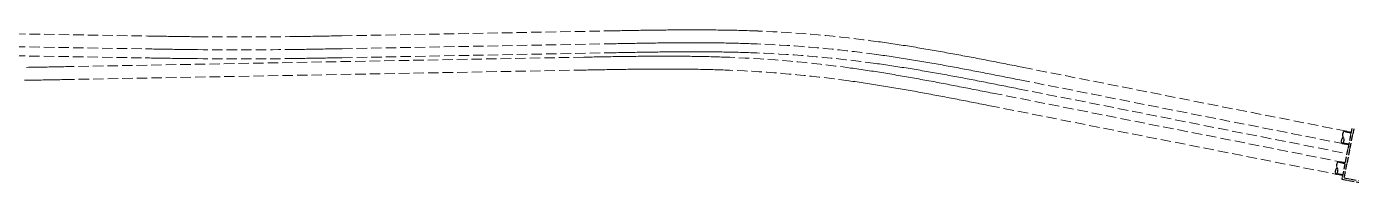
# Model space of a CAD drawing. Extents: x 0 to 531375, y 0 to 4335249.
# Drawn here: x 493618 to 494255, y 4325392 to 4325471 of the extents above; entities that cross this region are included whole.
import ezdxf

# ---------------------------------------------------------------- set-up
doc = ezdxf.new("R2010")
doc.units = 0
doc.linetypes.add('DASH', pattern=[0.35, 0.25, -0.1])
doc.layers.get('0').update_dxf_attribs({"lineweight": 15})
doc.layers.add('地铁', color=4, linetype='Continuous', lineweight=15)

# ---------------------------------------------------------------- blocks, each defined once
blk = doc.blocks.new('总图提取 2015 11 6')
at = {"layer": '地铁', "linetype": 'DASH', "lineweight": -3, "ltscale": 10, "extrusion": (-9.69432e-08, 2.16856e-08, 1), "elevation": 0}
for points in [[(103295.89, 293004.17), (103292.73, 293004.79, 0.404347), (103292.13, 293001.75, -0.407198), (103291.53, 292998.71, -0.404683), (103292.13, 293001.75)], [(103292.98, 292989.45), (103289.83, 292990.08, 0.404347), (103289.23, 292987.04, -0.407198), (103288.63, 292984, -0.404683), (103289.23, 292987.04)]]:
    blk.add_lwpolyline(points, format="xyb", dxfattribs=at)
at = {"layer": '地铁', "linetype": 'DASH', "lineweight": -3, "ltscale": 10}
for points in [[(103296.27, 293006.09), (103296.27, 293006.09), (103291.44, 292981.66), (103307.43, 292978.5), (103307.82, 292980.46), (103326.93, 292976.69)], [(103297.15, 293005.91), (103292.5, 292982.37), (103306.73, 292979.56), (103307.09, 292981.42), (103327.77, 292977.34)]]:
    blk.add_lwpolyline(points, dxfattribs=at)
at = {"layer": '地铁', "linetype": 'DASH', "lineweight": -3, "ltscale": 10, "extrusion": (-9.69432e-08, 2.16856e-08, 1), "elevation": 0}
for points in [[(103295.82, 293003.83), (103292.39, 293004.5)], [(103294.69, 292998.09), (103291.53, 292998.71)], [(103294.76, 292998.43), (103291.87, 292999)], [(103292.91, 292989.11), (103289.49, 292989.79)], [(103291.78, 292983.37), (103288.63, 292984)], [(103291.85, 292983.72), (103288.97, 292984.28)]]:
    blk.add_lwpolyline(points, dxfattribs=at)
blk = doc.blocks.new('A$C1FB5052D')
blk.add_blockref('总图提取 2015 11 6', (-107044.53, -294821.73))
blk = doc.blocks.new('天津2000地铁')
at = {"layer": '地铁', "linetype": 'DASH', "ltscale": 20}
for p, q in [((-4607.77, -1766.67), (-4328.01, -1771.24)), ((-4233.75, -1771.15), (-4104.02, -1768.77)), ((-4104.02, -1768.77), (-4103.02, -1768.75)), ((-4103.02, -1768.75), (-4102.02, -1768.73)), ((-4102.02, -1768.73), (-4101.02, -1768.71)), ((-4101.02, -1768.71), (-4100.02, -1768.69)), ((-4100.02, -1768.69), (-4099.02, -1768.67)), ((-4099.02, -1768.67), (-4098.02, -1768.66)), ((-4098.02, -1768.66), (-4097.02, -1768.64)), ((-4097.02, -1768.64), (-4096.02, -1768.62)), ((-4096.02, -1768.62), (-4095.02, -1768.6)), ((-4095.02, -1768.6), (-4094.02, -1768.59)), ((-4094.02, -1768.59), (-4093.02, -1768.57)), ((-4093.02, -1768.57), (-4092.02, -1768.55)), ((-4092.02, -1768.55), (-4091.02, -1768.54)), ((-4091.02, -1768.54), (-4090.02, -1768.52)), ((-4090.02, -1768.52), (-4089.02, -1768.5)), ((-4089.02, -1768.5), (-4088.01, -1768.49)), ((-4088.01, -1768.49), (-4087.01, -1768.47)), ((-4087.01, -1768.47), (-4086.01, -1768.46)), ((-4086.01, -1768.46), (-4085.01, -1768.44)), ((-4085.01, -1768.44), (-4084.01, -1768.43)), ((-4084.01, -1768.43), (-4083.01, -1768.42)), ((-4083.01, -1768.42), (-4082.01, -1768.4)), ((-4082.01, -1768.4), (-4081.01, -1768.39)), ((-4081.01, -1768.39), (-4080, -1768.38)), ((-4080, -1768.38), (-4079, -1768.37)), ((-4079, -1768.37), (-4078, -1768.36)), ((-4078, -1768.36), (-4077, -1768.35)), ((-4077, -1768.35), (-4076, -1768.34)), ((-4076, -1768.34), (-4074.99, -1768.33)), ((-4074.99, -1768.33), (-4073.99, -1768.32)), ((-4073.99, -1768.32), (-4072.99, -1768.31)), ((-4072.99, -1768.31), (-4071.99, -1768.31)), ((-4071.99, -1768.31), (-4070.99, -1768.3)), ((-4070.99, -1768.3), (-4069.98, -1768.3)), ((-4069.98, -1768.3), (-4068.98, -1768.29)), ((-4068.98, -1768.29), (-4067.98, -1768.29)), ((-4067.98, -1768.29), (-4066.98, -1768.29)), ((-4066.98, -1768.29), (-4065.97, -1768.29)), ((-4065.97, -1768.29), (-4064.97, -1768.28)), ((-4064.97, -1768.28), (-4063.97, -1768.28)), ((-4063.97, -1768.28), (-4062.96, -1768.29)), ((-4062.96, -1768.29), (-4061.96, -1768.29)), ((-4061.96, -1768.29), (-4060.96, -1768.29)), ((-4060.96, -1768.29), (-4059.95, -1768.3)), ((-4059.95, -1768.3), (-4058.95, -1768.3)), ((-4058.95, -1768.3), (-4057.95, -1768.31)), ((-4057.95, -1768.31), (-4056.94, -1768.31)), ((-4056.94, -1768.31), (-4055.94, -1768.32)), ((-4055.94, -1768.32), (-4054.94, -1768.33)), ((-4054.94, -1768.33), (-4053.93, -1768.34)), ((-4053.93, -1768.34), (-4052.93, -1768.36)), ((-4052.93, -1768.36), (-4051.93, -1768.37)), ((-4051.93, -1768.37), (-4050.92, -1768.38)), ((-4050.92, -1768.38), (-4049.92, -1768.4)), ((-4049.92, -1768.4), (-4048.91, -1768.42)), ((-4048.91, -1768.42), (-4047.91, -1768.43)), ((-4047.91, -1768.43), (-4046.91, -1768.45)), ((-4046.91, -1768.45), (-4045.9, -1768.48)), ((-4045.9, -1768.48), (-4044.9, -1768.5)), ((-4044.9, -1768.5), (-4043.89, -1768.52)), ((-4043.89, -1768.52), (-4042.89, -1768.55)), ((-4042.89, -1768.55), (-4041.89, -1768.57)), ((-4041.89, -1768.57), (-4040.88, -1768.6)), ((-4040.88, -1768.6), (-4039.88, -1768.63)), ((-4039.88, -1768.63), (-4038.87, -1768.66)), ((-4038.87, -1768.66), (-4037.87, -1768.7)), ((-4037.87, -1768.7), (-4036.86, -1768.73)), ((-4036.86, -1768.73), (-4035.86, -1768.77)), ((-4035.86, -1768.77), (-4034.86, -1768.8)), ((-4034.86, -1768.8), (-4033.85, -1768.84)), ((-4607.87, -1772.87), (-4328.11, -1777.44)), ((-4328.01, -1771.24), (-4327.01, -1771.26)), ((-4327.01, -1771.26), (-4326.01, -1771.28)), ((-4326.01, -1771.28), (-4325.01, -1771.29)), ((-4325.01, -1771.29), (-4324.01, -1771.31)), ((-4324.01, -1771.31), (-4323.01, -1771.32)), ((-4323.01, -1771.32), (-4322.01, -1771.34)), ((-4322.01, -1771.34), (-4321.01, -1771.36)), ((-4321.01, -1771.36), (-4320.01, -1771.37)), ((-4320.01, -1771.37), (-4319.01, -1771.39)), ((-4319.01, -1771.39), (-4318.01, -1771.4)), ((-4318.01, -1771.4), (-4317.01, -1771.42)), ((-4317.01, -1771.42), (-4316.01, -1771.43)), ((-4316.01, -1771.43), (-4315.01, -1771.45)), ((-4315.01, -1771.45), (-4314.02, -1771.46)), ((-4314.02, -1771.46), (-4313.02, -1771.48)), ((-4313.02, -1771.48), (-4312.02, -1771.49)), ((-4312.02, -1771.49), (-4311.02, -1771.5)), ((-4311.02, -1771.5), (-4310.02, -1771.52)), ((-4310.02, -1771.52), (-4309.02, -1771.53)), ((-4309.02, -1771.53), (-4308.02, -1771.54)), ((-4308.02, -1771.54), (-4307.02, -1771.56)), ((-4307.02, -1771.56), (-4306.02, -1771.57)), ((-4306.02, -1771.57), (-4305.03, -1771.58)), ((-4305.03, -1771.58), (-4304.03, -1771.59)), ((-4304.03, -1771.59), (-4303.03, -1771.6)), ((-4258.73, -1771.55), (-4257.73, -1771.54)), ((-4257.73, -1771.54), (-4256.73, -1771.53)), ((-4256.73, -1771.53), (-4255.73, -1771.52)), ((-4255.73, -1771.52), (-4254.73, -1771.5)), ((-4254.73, -1771.5), (-4253.73, -1771.49)), ((-4253.73, -1771.49), (-4252.73, -1771.47)), ((-4252.73, -1771.47), (-4251.74, -1771.46)), ((-4251.74, -1771.46), (-4250.74, -1771.44)), ((-4250.74, -1771.44), (-4249.74, -1771.43)), ((-4249.74, -1771.43), (-4248.74, -1771.41)), ((-4248.74, -1771.41), (-4247.74, -1771.4)), ((-4247.74, -1771.4), (-4246.74, -1771.38)), ((-4246.74, -1771.38), (-4245.74, -1771.36)), ((-4245.74, -1771.36), (-4244.74, -1771.34)), ((-4244.74, -1771.34), (-4243.74, -1771.33)), ((-4243.74, -1771.33), (-4242.74, -1771.31)), ((-4242.74, -1771.31), (-4241.74, -1771.29)), ((-4241.74, -1771.29), (-4240.75, -1771.27)), ((-4240.75, -1771.27), (-4239.75, -1771.26)), ((-4239.75, -1771.26), (-4238.75, -1771.24)), ((-4238.75, -1771.24), (-4237.75, -1771.22)), ((-4237.75, -1771.22), (-4236.75, -1771.2)), ((-4236.75, -1771.2), (-4235.75, -1771.18)), ((-4235.75, -1771.18), (-4234.75, -1771.17)), ((-4234.75, -1771.17), (-4233.75, -1771.15)), ((-4233.63, -1777.35), (-4103.91, -1774.96)), ((-4103.91, -1774.96), (-4102.91, -1774.95)), ((-4102.91, -1774.95), (-4101.91, -1774.93)), ((-4101.91, -1774.93), (-4100.91, -1774.91)), ((-4100.91, -1774.91), (-4099.91, -1774.89)), ((-4099.91, -1774.89), (-4098.91, -1774.87)), ((-4098.91, -1774.87), (-4097.91, -1774.86)), ((-4097.91, -1774.86), (-4096.91, -1774.84)), ((-4096.91, -1774.84), (-4095.91, -1774.82)), ((-4095.91, -1774.82), (-4094.91, -1774.8)), ((-4094.91, -1774.8), (-4093.91, -1774.79)), ((-4093.91, -1774.79), (-4092.91, -1774.77)), ((-4092.91, -1774.77), (-4091.91, -1774.75)), ((-4091.91, -1774.75), (-4090.92, -1774.73)), ((-4090.92, -1774.73), (-4089.92, -1774.72)), ((-4089.92, -1774.72), (-4088.92, -1774.7)), ((-4088.92, -1774.7), (-4087.92, -1774.69)), ((-4087.92, -1774.69), (-4086.92, -1774.67)), ((-4086.92, -1774.67), (-4085.92, -1774.66)), ((-4085.92, -1774.66), (-4084.92, -1774.64)), ((-4084.92, -1774.64), (-4083.92, -1774.63)), ((-4083.92, -1774.63), (-4082.93, -1774.62)), ((-4082.93, -1774.62), (-4081.93, -1774.6)), ((-4081.93, -1774.6), (-4080.93, -1774.59)), ((-4080.93, -1774.59), (-4079.93, -1774.58)), ((-4079.93, -1774.58), (-4078.93, -1774.57)), ((-4078.93, -1774.57), (-4077.93, -1774.56)), ((-4077.93, -1774.56), (-4076.94, -1774.55)), ((-4076.94, -1774.55), (-4075.94, -1774.54)), ((-4075.94, -1774.54), (-4074.94, -1774.53)), ((-4074.94, -1774.53), (-4073.94, -1774.52)), ((-4073.94, -1774.52), (-4072.95, -1774.51)), ((-4072.95, -1774.51), (-4071.95, -1774.51)), ((-4071.95, -1774.51), (-4070.95, -1774.5)), ((-4070.95, -1774.5), (-4069.95, -1774.5)), ((-4069.95, -1774.5), (-4068.95, -1774.49)), ((-4068.95, -1774.49), (-4067.96, -1774.49)), ((-4067.96, -1774.49), (-4066.96, -1774.49)), ((-4066.96, -1774.49), (-4065.96, -1774.49)), ((-4065.96, -1774.49), (-4064.97, -1774.48)), ((-4064.97, -1774.48), (-4063.97, -1774.48)), ((-4063.97, -1774.48), (-4062.97, -1774.49)), ((-4062.97, -1774.49), (-4061.98, -1774.49)), ((-4061.98, -1774.49), (-4060.98, -1774.49)), ((-4060.98, -1774.49), (-4059.98, -1774.5)), ((-4059.98, -1774.5), (-4058.99, -1774.5)), ((-4058.99, -1774.5), (-4057.99, -1774.51)), ((-4057.99, -1774.51), (-4056.99, -1774.51)), ((-4056.99, -1774.51), (-4056, -1774.52)), ((-4056, -1774.52), (-4055, -1774.53)), ((-4055, -1774.53), (-4054, -1774.54)), ((-4054, -1774.54), (-4053.01, -1774.56)), ((-4053.01, -1774.56), (-4052.01, -1774.57)), ((-4052.01, -1774.57), (-4051.02, -1774.58)), ((-4051.02, -1774.58), (-4050.02, -1774.6)), ((-4050.02, -1774.6), (-4049.02, -1774.62)), ((-4049.02, -1774.62), (-4048.03, -1774.63)), ((-4048.03, -1774.63), (-4047.03, -1774.65)), ((-4047.03, -1774.65), (-4046.04, -1774.67)), ((-4046.04, -1774.67), (-4045.04, -1774.7)), ((-4045.04, -1774.7), (-4044.05, -1774.72)), ((-4044.05, -1774.72), (-4043.05, -1774.74)), ((-4043.05, -1774.74), (-4042.06, -1774.77)), ((-4042.06, -1774.77), (-4041.06, -1774.8)), ((-4041.06, -1774.8), (-4040.07, -1774.83)), ((-4040.07, -1774.83), (-4039.07, -1774.86)), ((-4039.07, -1774.86), (-4038.08, -1774.89)), ((-4038.08, -1774.89), (-4037.08, -1774.93)), ((-4037.08, -1774.93), (-4036.09, -1774.96)), ((-4036.09, -1774.96), (-4035.09, -1775)), ((-4035.09, -1775), (-4034.1, -1775.04)), ((-3975.8, -1773.98), (-3974.8, -1774.12)), ((-3974.8, -1774.12), (-3973.81, -1774.26)), ((-3973.81, -1774.26), (-3972.81, -1774.4)), ((-3972.81, -1774.4), (-3971.82, -1774.54)), ((-3971.82, -1774.54), (-3970.82, -1774.69)), ((-3970.82, -1774.69), (-3969.83, -1774.83)), ((-3969.83, -1774.83), (-3968.84, -1774.98)), ((-3968.84, -1774.98), (-3967.84, -1775.13)), ((-3967.84, -1775.13), (-3966.85, -1775.28)), ((-3966.85, -1775.28), (-3965.86, -1775.43)), ((-3965.86, -1775.43), (-3964.86, -1775.58)), ((-3964.86, -1775.58), (-3963.87, -1775.74)), ((-3963.87, -1775.74), (-3962.88, -1775.89)), ((-3962.88, -1775.89), (-3961.89, -1776.05)), ((-3961.89, -1776.05), (-3960.89, -1776.21)), ((-3960.89, -1776.21), (-3959.9, -1776.37)), ((-3959.9, -1776.37), (-3958.91, -1776.53)), ((-3958.91, -1776.53), (-3957.92, -1776.69)), ((-3957.92, -1776.69), (-3956.93, -1776.86)), ((-4607.94, -1777.21), (-4328.18, -1781.78)), ((-4117.4, -1781.41), (-4366.36, -1785.98)), ((-4328.18, -1781.78), (-4327.18, -1781.8)), ((-4328.11, -1777.44), (-4327.11, -1777.46)), ((-4327.18, -1781.8), (-4326.18, -1781.81)), ((-4327.11, -1777.46), (-4326.11, -1777.48)), ((-4326.18, -1781.81), (-4325.18, -1781.83)), ((-4326.11, -1777.48), (-4325.11, -1777.49)), ((-4325.18, -1781.83), (-4324.18, -1781.85)), ((-4325.11, -1777.49), (-4324.11, -1777.51)), ((-4324.18, -1781.85), (-4323.18, -1781.86)), ((-4324.11, -1777.51), (-4323.11, -1777.52)), ((-4323.18, -1781.86), (-4322.18, -1781.88)), ((-4323.11, -1777.52), (-4322.11, -1777.54)), ((-4322.18, -1781.88), (-4321.18, -1781.9)), ((-4322.11, -1777.54), (-4321.11, -1777.56)), ((-4321.18, -1781.9), (-4320.18, -1781.91)), ((-4321.11, -1777.56), (-4320.11, -1777.57)), ((-4320.18, -1781.91), (-4319.18, -1781.93)), ((-4320.11, -1777.57), (-4319.11, -1777.59)), ((-4319.18, -1781.93), (-4318.17, -1781.94)), ((-4319.11, -1777.59), (-4318.11, -1777.6)), ((-4318.17, -1781.94), (-4317.17, -1781.96)), ((-4318.11, -1777.6), (-4317.11, -1777.62)), ((-4317.17, -1781.96), (-4316.17, -1781.97)), ((-4317.11, -1777.62), (-4316.11, -1777.63)), ((-4316.17, -1781.97), (-4315.17, -1781.99)), ((-4316.11, -1777.63), (-4315.11, -1777.65)), ((-4315.17, -1781.99), (-4314.17, -1782)), ((-4315.11, -1777.65), (-4314.11, -1777.66)), ((-4314.17, -1782), (-4313.17, -1782.02)), ((-4314.11, -1777.66), (-4313.1, -1777.68)), ((-4313.17, -1782.02), (-4312.16, -1782.03)), ((-4313.1, -1777.68), (-4312.1, -1777.69)), ((-4312.16, -1782.03), (-4311.16, -1782.04)), ((-4312.1, -1777.69), (-4311.1, -1777.7)), ((-4311.16, -1782.04), (-4310.16, -1782.06)), ((-4311.1, -1777.7), (-4310.1, -1777.72)), ((-4310.16, -1782.06), (-4309.16, -1782.07)), ((-4310.1, -1777.72), (-4309.1, -1777.73)), ((-4309.16, -1782.07), (-4308.15, -1782.08)), ((-4309.1, -1777.73), (-4308.1, -1777.74)), ((-4308.15, -1782.08), (-4307.15, -1782.09)), ((-4308.1, -1777.74), (-4307.1, -1777.75)), ((-4307.15, -1782.09), (-4306.15, -1782.11)), ((-4307.1, -1777.75), (-4306.1, -1777.77)), ((-4306.15, -1782.11), (-4305.14, -1782.12)), ((-4306.1, -1777.77), (-4305.1, -1777.78)), ((-4305.14, -1782.12), (-4304.14, -1782.13)), ((-4305.1, -1777.78), (-4304.09, -1777.79)), ((-4304.14, -1782.13), (-4303.14, -1782.14)), ((-4304.09, -1777.79), (-4303.09, -1777.8)), ((-4258.65, -1777.75), (-4257.65, -1777.74)), ((-4258.6, -1782.09), (-4257.6, -1782.08)), ((-4257.65, -1777.74), (-4256.65, -1777.73)), ((-4257.6, -1782.08), (-4256.59, -1782.07)), ((-4256.65, -1777.73), (-4255.65, -1777.72)), ((-4256.59, -1782.07), (-4255.59, -1782.05)), ((-4255.65, -1777.72), (-4254.65, -1777.7)), ((-4255.59, -1782.05), (-4254.59, -1782.04)), ((-4254.65, -1777.7), (-4253.64, -1777.69)), ((-4254.59, -1782.04), (-4253.58, -1782.03)), ((-4253.64, -1777.69), (-4252.64, -1777.67)), ((-4253.58, -1782.03), (-4252.58, -1782.01)), ((-4252.64, -1777.67), (-4251.64, -1777.66)), ((-4252.58, -1782.01), (-4251.58, -1782)), ((-4251.64, -1777.66), (-4250.64, -1777.64)), ((-4251.58, -1782), (-4250.58, -1781.98)), ((-4250.64, -1777.64), (-4249.64, -1777.63)), ((-4250.58, -1781.98), (-4249.57, -1781.97)), ((-4249.64, -1777.63), (-4248.64, -1777.61)), ((-4249.57, -1781.97), (-4248.57, -1781.95)), ((-4248.64, -1777.61), (-4247.64, -1777.59)), ((-4248.57, -1781.95), (-4247.57, -1781.93)), ((-4247.64, -1777.59), (-4246.64, -1777.58)), ((-4247.57, -1781.93), (-4246.57, -1781.92)), ((-4246.64, -1777.58), (-4245.64, -1777.56)), ((-4246.57, -1781.92), (-4245.56, -1781.9)), ((-4245.64, -1777.56), (-4244.64, -1777.54)), ((-4245.56, -1781.9), (-4244.56, -1781.88)), ((-4244.64, -1777.54), (-4243.64, -1777.53)), ((-4244.56, -1781.88), (-4243.56, -1781.87)), ((-4243.64, -1777.53), (-4242.64, -1777.51)), ((-4243.56, -1781.87), (-4242.56, -1781.85)), ((-4242.64, -1777.51), (-4241.64, -1777.49)), ((-4242.56, -1781.85), (-4241.56, -1781.83)), ((-4241.64, -1777.49), (-4240.64, -1777.47)), ((-4241.56, -1781.83), (-4240.56, -1781.81)), ((-4240.64, -1777.47), (-4239.64, -1777.46)), ((-4240.56, -1781.81), (-4239.56, -1781.8)), ((-4239.64, -1777.46), (-4238.63, -1777.44)), ((-4239.56, -1781.8), (-4238.56, -1781.78)), ((-4238.63, -1777.44), (-4237.63, -1777.42)), ((-4238.56, -1781.78), (-4237.56, -1781.76)), ((-4237.63, -1777.42), (-4236.63, -1777.4)), ((-4237.56, -1781.76), (-4236.56, -1781.74)), ((-4236.63, -1777.4), (-4235.63, -1777.38)), ((-4236.56, -1781.74), (-4235.56, -1781.72)), ((-4235.63, -1777.38), (-4234.63, -1777.36)), ((-4235.56, -1781.72), (-4234.56, -1781.7)), ((-4234.63, -1777.36), (-4233.63, -1777.35)), ((-4234.56, -1781.7), (-4233.56, -1781.69)), ((-4233.56, -1781.69), (-4103.83, -1779.3)), ((-4116.4, -1781.4), (-4117.4, -1781.41)), ((-4115.4, -1781.38), (-4116.4, -1781.4)), ((-4114.4, -1781.36), (-4115.4, -1781.38)), ((-4113.4, -1781.34), (-4114.4, -1781.36)), ((-4112.4, -1781.32), (-4113.4, -1781.34)), ((-4111.4, -1781.3), (-4112.4, -1781.32)), ((-4110.4, -1781.29), (-4111.4, -1781.3)), ((-4109.4, -1781.27), (-4110.4, -1781.29)), ((-4108.4, -1781.25), (-4109.4, -1781.27)), ((-4107.4, -1781.23), (-4108.4, -1781.25)), ((-4106.4, -1781.22), (-4107.4, -1781.23)), ((-4105.4, -1781.2), (-4106.4, -1781.22)), ((-4104.39, -1781.18), (-4105.4, -1781.2)), ((-4103.39, -1781.17), (-4104.39, -1781.18)), ((-4103.83, -1779.3), (-4102.83, -1779.29)), ((-4102.39, -1781.15), (-4103.39, -1781.17)), ((-4102.83, -1779.29), (-4101.83, -1779.27)), ((-4101.39, -1781.14), (-4102.39, -1781.15)), ((-4101.83, -1779.27), (-4100.83, -1779.25)), ((-4100.39, -1781.12), (-4101.39, -1781.14)), ((-4100.83, -1779.25), (-4099.83, -1779.23)), ((-4099.39, -1781.11), (-4100.39, -1781.12)), ((-4099.83, -1779.23), (-4098.83, -1779.21)), ((-4098.39, -1781.09), (-4099.39, -1781.11)), ((-4098.83, -1779.21), (-4097.83, -1779.19)), ((-4097.39, -1781.08), (-4098.39, -1781.09)), ((-4097.83, -1779.19), (-4096.83, -1779.18)), ((-4096.39, -1781.06), (-4097.39, -1781.08)), ((-4096.83, -1779.18), (-4095.83, -1779.16)), ((-4095.38, -1781.05), (-4096.39, -1781.06)), ((-4095.83, -1779.16), (-4094.84, -1779.14)), ((-4094.38, -1781.04), (-4095.38, -1781.05)), ((-4094.84, -1779.14), (-4093.84, -1779.12)), ((-4093.38, -1781.03), (-4094.38, -1781.04)), ((-4093.84, -1779.12), (-4092.84, -1779.11)), ((-4092.38, -1781.02), (-4093.38, -1781.03)), ((-4092.84, -1779.11), (-4091.84, -1779.09)), ((-4091.38, -1781.01), (-4092.38, -1781.02)), ((-4091.84, -1779.09), (-4090.84, -1779.07)), ((-4090.37, -1781), (-4091.38, -1781.01)), ((-4090.84, -1779.07), (-4089.85, -1779.06)), ((-4089.37, -1780.99), (-4090.37, -1781)), ((-4089.85, -1779.06), (-4088.85, -1779.04)), ((-4088.37, -1780.98), (-4089.37, -1780.99)), ((-4088.85, -1779.04), (-4087.85, -1779.03)), ((-4087.37, -1780.97), (-4088.37, -1780.98)), ((-4087.85, -1779.03), (-4086.85, -1779.01)), ((-4086.37, -1780.96), (-4087.37, -1780.97)), ((-4086.85, -1779.01), (-4085.86, -1779)), ((-4085.36, -1780.96), (-4086.37, -1780.96)), ((-4085.86, -1779), (-4084.86, -1778.98)), ((-4084.36, -1780.95), (-4085.36, -1780.96)), ((-4084.86, -1778.98), (-4083.86, -1778.97)), ((-4083.36, -1780.94), (-4084.36, -1780.95)), ((-4083.86, -1778.97), (-4082.87, -1778.96)), ((-4082.36, -1780.94), (-4083.36, -1780.94)), ((-4082.87, -1778.96), (-4081.87, -1778.94)), ((-4081.35, -1780.94), (-4082.36, -1780.94)), ((-4081.87, -1778.94), (-4080.88, -1778.93)), ((-4080.35, -1780.93), (-4081.35, -1780.94)), ((-4080.88, -1778.93), (-4079.88, -1778.92)), ((-4079.35, -1780.93), (-4080.35, -1780.93)), ((-4079.88, -1778.92), (-4078.88, -1778.91)), ((-4078.35, -1780.93), (-4079.35, -1780.93)), ((-4078.88, -1778.91), (-4077.89, -1778.9)), ((-4077.34, -1780.93), (-4078.35, -1780.93)), ((-4077.89, -1778.9), (-4076.89, -1778.89)), ((-4076.34, -1780.93), (-4077.34, -1780.93)), ((-4076.89, -1778.89), (-4075.9, -1778.88)), ((-4075.34, -1780.94), (-4076.34, -1780.93)), ((-4075.9, -1778.88), (-4074.9, -1778.87)), ((-4074.33, -1780.94), (-4075.34, -1780.94)), ((-4074.9, -1778.87), (-4073.91, -1778.86)), ((-4073.33, -1780.94), (-4074.33, -1780.94)), ((-4073.91, -1778.86), (-4072.91, -1778.85)), ((-4072.33, -1780.95), (-4073.33, -1780.94)), ((-4072.91, -1778.85), (-4071.92, -1778.85)), ((-4071.32, -1780.95), (-4072.33, -1780.95)), ((-4071.92, -1778.85), (-4070.92, -1778.84)), ((-4070.32, -1780.96), (-4071.32, -1780.95)), ((-4070.92, -1778.84), (-4069.93, -1778.84)), ((-4069.32, -1780.97), (-4070.32, -1780.96)), ((-4069.93, -1778.84), (-4068.94, -1778.83)), ((-4068.31, -1780.98), (-4069.32, -1780.97)), ((-4068.94, -1778.83), (-4067.94, -1778.83)), ((-4067.31, -1780.99), (-4068.31, -1780.98)), ((-4067.94, -1778.83), (-4066.95, -1778.83)), ((-4066.31, -1781), (-4067.31, -1780.99)), ((-4066.95, -1778.83), (-4065.96, -1778.83)), ((-4065.3, -1781.02), (-4066.31, -1781)), ((-4065.96, -1778.83), (-4064.96, -1778.82)), ((-4064.3, -1781.03), (-4065.3, -1781.02)), ((-4064.96, -1778.82), (-4063.97, -1778.82)), ((-4063.3, -1781.05), (-4064.3, -1781.03)), ((-4063.97, -1778.82), (-4062.98, -1778.83)), ((-4062.29, -1781.06), (-4063.3, -1781.05)), ((-4062.98, -1778.83), (-4061.99, -1778.83)), ((-4061.29, -1781.08), (-4062.29, -1781.06)), ((-4061.99, -1778.83), (-4061, -1778.83)), ((-4060.28, -1781.1), (-4061.29, -1781.08)), ((-4061, -1778.83), (-4060, -1778.84)), ((-4059.28, -1781.12), (-4060.28, -1781.1)), ((-4060, -1778.84), (-4059.01, -1778.84)), ((-4058.28, -1781.15), (-4059.28, -1781.12)), ((-4059.01, -1778.84), (-4058.02, -1778.85)), ((-4057.27, -1781.17), (-4058.28, -1781.15)), ((-4058.02, -1778.85), (-4057.03, -1778.85)), ((-4056.27, -1781.19), (-4057.27, -1781.17)), ((-4057.03, -1778.85), (-4056.04, -1778.86)), ((-4055.26, -1781.22), (-4056.27, -1781.19)), ((-4056.04, -1778.86), (-4055.04, -1778.87)), ((-4054.26, -1781.25), (-4055.26, -1781.22)), ((-4055.04, -1778.87), (-4054.05, -1778.88)), ((-4053.25, -1781.28), (-4054.26, -1781.25)), ((-4054.05, -1778.88), (-4053.06, -1778.89)), ((-4052.25, -1781.31), (-4053.25, -1781.28)), ((-4053.06, -1778.89), (-4052.07, -1778.91)), ((-4051.25, -1781.34), (-4052.25, -1781.31)), ((-4052.07, -1778.91), (-4051.08, -1778.92)), ((-4050.24, -1781.38), (-4051.25, -1781.34)), ((-4051.08, -1778.92), (-4050.09, -1778.94)), ((-4049.24, -1781.41), (-4050.24, -1781.38)), ((-4050.09, -1778.94), (-4049.1, -1778.95)), ((-4048.23, -1781.45), (-4049.24, -1781.41)), ((-4049.1, -1778.95), (-4048.11, -1778.97)), ((-4047.23, -1781.49), (-4048.23, -1781.45)), ((-4048.11, -1778.97), (-4047.12, -1778.99)), ((-4047.12, -1778.99), (-4046.13, -1779.01)), ((-4046.13, -1779.01), (-4045.14, -1779.04)), ((-4045.14, -1779.04), (-4044.15, -1779.06)), ((-4044.15, -1779.06), (-4043.16, -1779.08)), ((-4043.16, -1779.08), (-4042.17, -1779.11)), ((-4042.17, -1779.11), (-4041.19, -1779.14)), ((-4041.19, -1779.14), (-4040.2, -1779.17)), ((-4040.2, -1779.17), (-4039.21, -1779.2)), ((-4039.21, -1779.2), (-4038.22, -1779.23)), ((-4038.22, -1779.23), (-4037.23, -1779.26)), ((-4037.23, -1779.26), (-4036.25, -1779.3)), ((-4036.25, -1779.3), (-4035.26, -1779.34)), ((-4035.26, -1779.34), (-4034.27, -1779.38)), ((-3976.64, -1780.13), (-3975.66, -1780.26)), ((-3975.66, -1780.26), (-3974.67, -1780.4)), ((-3974.67, -1780.4), (-3973.69, -1780.54)), ((-3973.69, -1780.54), (-3972.7, -1780.68)), ((-3972.7, -1780.68), (-3971.72, -1780.82)), ((-3971.72, -1780.82), (-3970.73, -1780.97)), ((-3970.73, -1780.97), (-3969.75, -1781.11)), ((-3969.75, -1781.11), (-3968.76, -1781.26)), ((-3968.76, -1781.26), (-3967.78, -1781.41)), ((-3967.78, -1781.41), (-3966.79, -1781.56)), ((-3966.79, -1781.56), (-3965.81, -1781.71)), ((-3965.81, -1781.71), (-3964.83, -1781.86)), ((-3964.83, -1781.86), (-3963.84, -1782.02)), ((-3963.84, -1782.02), (-3962.86, -1782.17)), ((-3962.86, -1782.17), (-3961.88, -1782.33)), ((-3961.88, -1782.33), (-3960.89, -1782.49)), ((-3960.89, -1782.49), (-3959.91, -1782.65)), ((-3959.91, -1782.65), (-3958.93, -1782.81)), ((-3958.93, -1782.81), (-3957.94, -1782.97)), ((-3957.94, -1782.97), (-3956.96, -1783.14)), ((-3956.96, -1783.14), (-3955.98, -1783.3)), ((-3956.93, -1776.86), (-3955.94, -1777.02)), ((-3955.94, -1777.02), (-3954.95, -1777.19)), ((-3954.95, -1777.19), (-3953.96, -1777.35)), ((-3953.96, -1777.35), (-3952.97, -1777.52)), ((-3952.97, -1777.52), (-3951.98, -1777.69)), ((-3951.98, -1777.69), (-3950.99, -1777.86)), ((-3950.99, -1777.86), (-3950.01, -1778.03)), ((-3950.01, -1778.03), (-3949.02, -1778.2)), ((-3949.02, -1778.2), (-3948.03, -1778.38)), ((-3948.03, -1778.38), (-3947.04, -1778.55)), ((-3947.04, -1778.55), (-3946.06, -1778.72)), ((-3946.06, -1778.72), (-3945.07, -1778.9)), ((-3945.07, -1778.9), (-3944.08, -1779.08)), ((-3944.08, -1779.08), (-3943.09, -1779.26)), ((-3943.09, -1779.26), (-3942.11, -1779.43)), ((-3942.11, -1779.43), (-3941.12, -1779.61)), ((-3941.12, -1779.61), (-3940.13, -1779.79)), ((-3940.13, -1779.79), (-3939.15, -1779.97)), ((-3939.15, -1779.97), (-3938.16, -1780.16)), ((-3938.16, -1780.16), (-3937.18, -1780.34)), ((-3937.18, -1780.34), (-3936.19, -1780.52)), ((-3936.19, -1780.52), (-3935.21, -1780.71)), ((-3935.21, -1780.71), (-3934.22, -1780.89)), ((-3934.22, -1780.89), (-3933.24, -1781.08)), ((-3933.24, -1781.08), (-3932.25, -1781.26)), ((-3932.25, -1781.26), (-3931.27, -1781.45)), ((-3931.27, -1781.45), (-3930.28, -1781.64)), ((-3930.28, -1781.64), (-3929.3, -1781.82)), ((-3929.3, -1781.82), (-3928.32, -1782.01)), ((-3928.32, -1782.01), (-3927.33, -1782.2)), ((-3927.33, -1782.2), (-3926.35, -1782.39)), ((-3926.35, -1782.39), (-3925.37, -1782.58)), ((-3925.37, -1782.58), (-3924.38, -1782.77)), ((-3924.38, -1782.77), (-3923.4, -1782.96)), ((-3923.4, -1782.96), (-3922.42, -1783.15)), ((-3922.42, -1783.15), (-3921.43, -1783.34)), ((-4384.34, -1786.3), (-4385.34, -1786.31)), ((-4383.34, -1786.28), (-4384.34, -1786.3)), ((-4382.35, -1786.26), (-4383.34, -1786.28)), ((-4381.35, -1786.25), (-4382.35, -1786.26)), ((-4380.35, -1786.23), (-4381.35, -1786.25)), ((-4379.35, -1786.22), (-4380.35, -1786.23)), ((-4378.35, -1786.2), (-4379.35, -1786.22)), ((-4377.35, -1786.18), (-4378.35, -1786.2)), ((-4376.35, -1786.16), (-4377.35, -1786.18)), ((-4375.35, -1786.15), (-4376.35, -1786.16)), ((-4374.35, -1786.13), (-4375.35, -1786.15)), ((-4373.35, -1786.11), (-4374.35, -1786.13)), ((-4372.35, -1786.09), (-4373.35, -1786.11)), ((-4371.35, -1786.08), (-4372.35, -1786.09)), ((-4370.35, -1786.06), (-4371.35, -1786.08)), ((-4369.35, -1786.04), (-4370.35, -1786.06)), ((-4368.35, -1786.02), (-4369.35, -1786.04)), ((-4367.35, -1786), (-4368.35, -1786.02)), ((-4366.36, -1785.98), (-4367.35, -1786)), ((-4117.29, -1787.61), (-4366.24, -1792.18)), ((-4116.29, -1787.59), (-4117.29, -1787.61)), ((-4115.29, -1787.58), (-4116.29, -1787.59)), ((-4114.29, -1787.56), (-4115.29, -1787.58)), ((-4113.29, -1787.54), (-4114.29, -1787.56)), ((-4112.29, -1787.52), (-4113.29, -1787.54)), ((-4111.29, -1787.5), (-4112.29, -1787.52)), ((-4110.29, -1787.49), (-4111.29, -1787.5)), ((-4109.29, -1787.47), (-4110.29, -1787.49)), ((-4108.29, -1787.45), (-4109.29, -1787.47)), ((-4107.29, -1787.43), (-4108.29, -1787.45)), ((-4106.29, -1787.42), (-4107.29, -1787.43)), ((-4105.29, -1787.4), (-4106.29, -1787.42)), ((-4104.29, -1787.38), (-4105.29, -1787.4)), ((-4103.3, -1787.37), (-4104.29, -1787.38)), ((-4102.3, -1787.35), (-4103.3, -1787.37)), ((-4101.3, -1787.34), (-4102.3, -1787.35)), ((-4100.3, -1787.32), (-4101.3, -1787.34)), ((-4099.3, -1787.31), (-4100.3, -1787.32)), ((-4098.3, -1787.29), (-4099.3, -1787.31)), ((-4097.3, -1787.28), (-4098.3, -1787.29)), ((-4096.31, -1787.26), (-4097.3, -1787.28)), ((-4095.31, -1787.25), (-4096.31, -1787.26)), ((-4094.31, -1787.24), (-4095.31, -1787.25)), ((-4093.31, -1787.23), (-4094.31, -1787.24)), ((-4092.31, -1787.22), (-4093.31, -1787.23)), ((-4091.31, -1787.21), (-4092.31, -1787.22)), ((-4090.32, -1787.2), (-4091.31, -1787.21)), ((-4089.32, -1787.19), (-4090.32, -1787.2)), ((-4088.32, -1787.18), (-4089.32, -1787.19)), ((-4087.32, -1787.17), (-4088.32, -1787.18)), ((-4086.33, -1787.16), (-4087.32, -1787.17)), ((-4085.33, -1787.16), (-4086.33, -1787.16)), ((-4084.33, -1787.15), (-4085.33, -1787.16)), ((-4083.33, -1787.14), (-4084.33, -1787.15)), ((-4082.34, -1787.14), (-4083.33, -1787.14)), ((-4081.34, -1787.14), (-4082.34, -1787.14)), ((-4080.34, -1787.13), (-4081.34, -1787.14)), ((-4079.34, -1787.13), (-4080.34, -1787.13)), ((-4078.35, -1787.13), (-4079.34, -1787.13)), ((-4077.35, -1787.13), (-4078.35, -1787.13)), ((-4076.35, -1787.13), (-4077.35, -1787.13)), ((-4075.35, -1787.14), (-4076.35, -1787.13)), ((-4074.36, -1787.14), (-4075.35, -1787.14)), ((-4073.36, -1787.14), (-4074.36, -1787.14)), ((-4072.36, -1787.15), (-4073.36, -1787.14)), ((-4071.37, -1787.15), (-4072.36, -1787.15)), ((-4070.37, -1787.16), (-4071.37, -1787.15)), ((-4069.37, -1787.17), (-4070.37, -1787.16)), ((-4068.38, -1787.18), (-4069.37, -1787.17)), ((-4067.38, -1787.19), (-4068.38, -1787.18)), ((-4066.39, -1787.2), (-4067.38, -1787.19)), ((-4065.39, -1787.22), (-4066.39, -1787.2)), ((-4064.39, -1787.23), (-4065.39, -1787.22)), ((-4063.4, -1787.25), (-4064.39, -1787.23)), ((-4062.4, -1787.26), (-4063.4, -1787.25)), ((-4061.41, -1787.28), (-4062.4, -1787.26)), ((-4060.41, -1787.3), (-4061.41, -1787.28)), ((-4059.41, -1787.32), (-4060.41, -1787.3)), ((-4058.42, -1787.34), (-4059.41, -1787.32)), ((-4057.42, -1787.37), (-4058.42, -1787.34)), ((-4056.43, -1787.39), (-4057.42, -1787.37)), ((-4055.43, -1787.42), (-4056.43, -1787.39)), ((-4054.44, -1787.45), (-4055.43, -1787.42)), ((-4053.44, -1787.48), (-4054.44, -1787.45)), ((-4052.45, -1787.51), (-4053.44, -1787.48)), ((-4051.45, -1787.54), (-4052.45, -1787.51)), ((-4050.46, -1787.57), (-4051.45, -1787.54)), ((-4049.47, -1787.61), (-4050.46, -1787.57)), ((-4048.47, -1787.65), (-4049.47, -1787.61)), ((-4047.48, -1787.69), (-4048.47, -1787.65)), ((-3988.18, -1786.77), (-3989.17, -1786.63)), ((-3987.19, -1786.91), (-3988.18, -1786.77)), ((-3986.19, -1787.05), (-3987.19, -1786.91)), ((-3985.2, -1787.19), (-3986.19, -1787.05)), ((-3984.2, -1787.34), (-3985.2, -1787.19)), ((-3983.21, -1787.48), (-3984.2, -1787.34)), ((-3982.21, -1787.63), (-3983.21, -1787.48)), ((-3981.22, -1787.78), (-3982.21, -1787.63)), ((-3980.23, -1787.93), (-3981.22, -1787.78)), ((-3979.23, -1788.08), (-3980.23, -1787.93)), ((-3978.24, -1788.23), (-3979.23, -1788.08)), ((-3977.25, -1788.39), (-3978.24, -1788.23)), ((-3976.26, -1788.54), (-3977.25, -1788.39)), ((-3977.23, -1784.43), (-3976.26, -1784.56)), ((-3976.26, -1784.56), (-3975.28, -1784.7)), ((-3975.26, -1788.7), (-3976.26, -1788.54)), ((-3975.28, -1784.7), (-3974.3, -1784.84)), ((-3974.27, -1788.86), (-3975.26, -1788.7)), ((-3974.3, -1784.84), (-3973.32, -1784.98)), ((-3973.28, -1789.02), (-3974.27, -1788.86)), ((-3973.32, -1784.98), (-3972.34, -1785.12)), ((-3972.29, -1789.18), (-3973.28, -1789.02)), ((-3972.34, -1785.12), (-3971.36, -1785.26)), ((-3971.3, -1789.34), (-3972.29, -1789.18)), ((-3971.36, -1785.26), (-3970.39, -1785.41)), ((-3970.31, -1789.5), (-3971.3, -1789.34)), ((-3970.39, -1785.41), (-3969.41, -1785.55)), ((-3969.32, -1789.67), (-3970.31, -1789.5)), ((-3969.41, -1785.55), (-3968.43, -1785.7)), ((-3968.43, -1785.7), (-3967.45, -1785.85)), ((-3967.45, -1785.85), (-3966.47, -1786)), ((-3966.47, -1786), (-3965.5, -1786.15)), ((-3965.5, -1786.15), (-3964.52, -1786.31)), ((-3964.52, -1786.31), (-3963.54, -1786.46)), ((-3963.54, -1786.46), (-3962.56, -1786.62)), ((-3962.56, -1786.62), (-3961.59, -1786.77)), ((-3961.59, -1786.77), (-3960.61, -1786.93)), ((-3960.61, -1786.93), (-3959.63, -1787.09)), ((-3959.63, -1787.09), (-3958.65, -1787.25)), ((-3958.65, -1787.25), (-3957.67, -1787.42)), ((-3957.67, -1787.42), (-3956.7, -1787.58)), ((-3956.7, -1787.58), (-3955.72, -1787.74)), ((-3955.98, -1783.3), (-3955, -1783.47)), ((-3955.72, -1787.74), (-3954.74, -1787.91)), ((-3955, -1783.47), (-3954.01, -1783.63)), ((-3954.74, -1787.91), (-3953.76, -1788.08)), ((-3954.01, -1783.63), (-3953.03, -1783.8)), ((-3953.76, -1788.08), (-3952.79, -1788.25)), ((-3953.03, -1783.8), (-3952.05, -1783.97)), ((-3952.79, -1788.25), (-3951.81, -1788.41)), ((-3952.05, -1783.97), (-3951.07, -1784.14)), ((-3951.81, -1788.41), (-3950.83, -1788.59)), ((-3951.07, -1784.14), (-3950.08, -1784.31)), ((-3950.83, -1788.59), (-3949.85, -1788.76)), ((-3950.08, -1784.31), (-3949.1, -1784.48)), ((-3949.85, -1788.76), (-3948.87, -1788.93)), ((-3949.1, -1784.48), (-3948.12, -1784.66)), ((-3948.87, -1788.93), (-3947.9, -1789.1)), ((-3948.12, -1784.66), (-3947.14, -1784.83)), ((-3947.9, -1789.1), (-3946.92, -1789.28)), ((-3947.14, -1784.83), (-3946.16, -1785)), ((-3946.92, -1789.28), (-3945.94, -1789.45)), ((-3946.16, -1785), (-3945.17, -1785.18)), ((-3945.94, -1789.45), (-3944.96, -1789.63)), ((-3945.17, -1785.18), (-3944.19, -1785.36)), ((-3944.19, -1785.36), (-3943.21, -1785.53)), ((-3943.21, -1785.53), (-3942.23, -1785.71)), ((-3942.23, -1785.71), (-3941.25, -1785.89)), ((-3941.25, -1785.89), (-3940.27, -1786.07)), ((-3940.27, -1786.07), (-3939.29, -1786.25)), ((-3939.29, -1786.25), (-3938.31, -1786.44)), ((-3938.31, -1786.44), (-3937.33, -1786.62)), ((-3937.33, -1786.62), (-3936.34, -1786.8)), ((-3936.34, -1786.8), (-3935.36, -1786.98)), ((-3935.36, -1786.98), (-3934.38, -1787.17)), ((-3934.38, -1787.17), (-3933.4, -1787.35)), ((-3933.4, -1787.35), (-3932.42, -1787.54)), ((-3932.42, -1787.54), (-3931.44, -1787.73)), ((-3931.44, -1787.73), (-3930.46, -1787.91)), ((-3930.46, -1787.91), (-3929.48, -1788.1)), ((-3929.48, -1788.1), (-3928.5, -1788.29)), ((-3928.5, -1788.29), (-3927.52, -1788.48)), ((-3927.52, -1788.48), (-3926.54, -1788.67)), ((-3926.54, -1788.67), (-3925.56, -1788.86)), ((-3925.56, -1788.86), (-3924.58, -1789.05)), ((-3924.58, -1789.05), (-3923.6, -1789.24)), ((-3923.6, -1789.24), (-3922.62, -1789.43)), ((-3922.62, -1789.43), (-3921.64, -1789.62)), ((-3921.43, -1783.34), (-3920.45, -1783.53)), ((-3920.45, -1783.53), (-3919.47, -1783.72)), ((-3919.47, -1783.72), (-3918.49, -1783.92)), ((-3918.49, -1783.92), (-3917.5, -1784.11)), ((-3917.5, -1784.11), (-3916.52, -1784.3)), ((-3916.52, -1784.3), (-3915.54, -1784.49)), ((-3915.54, -1784.49), (-3914.56, -1784.69)), ((-3914.56, -1784.69), (-3913.58, -1784.88)), ((-3913.58, -1784.88), (-3912.59, -1785.07)), ((-3912.59, -1785.07), (-3911.61, -1785.27)), ((-3911.61, -1785.27), (-3910.63, -1785.46)), ((-3910.63, -1785.46), (-3909.65, -1785.65)), ((-3909.65, -1785.65), (-3908.67, -1785.85)), ((-3908.67, -1785.85), (-3907.69, -1786.04)), ((-3907.69, -1786.04), (-3906.71, -1786.24)), ((-3906.71, -1786.24), (-3748.7, -1817.44)), ((-4385.25, -1792.51), (-4386.25, -1792.52)), ((-4384.25, -1792.49), (-4385.25, -1792.51)), ((-4383.25, -1792.48), (-4384.25, -1792.49)), ((-4382.25, -1792.46), (-4383.25, -1792.48)), ((-4381.25, -1792.45), (-4382.25, -1792.46)), ((-4380.24, -1792.43), (-4381.25, -1792.45)), ((-4379.24, -1792.41), (-4380.24, -1792.43)), ((-4378.24, -1792.4), (-4379.24, -1792.41)), ((-4377.24, -1792.38), (-4378.24, -1792.4)), ((-4376.24, -1792.36), (-4377.24, -1792.38)), ((-4375.24, -1792.35), (-4376.24, -1792.36)), ((-4374.24, -1792.33), (-4375.24, -1792.35)), ((-4373.24, -1792.31), (-4374.24, -1792.33)), ((-4372.24, -1792.29), (-4373.24, -1792.31)), ((-4371.24, -1792.27), (-4372.24, -1792.29)), ((-4370.24, -1792.26), (-4371.24, -1792.27)), ((-4369.24, -1792.24), (-4370.24, -1792.26)), ((-4368.24, -1792.22), (-4369.24, -1792.24)), ((-4367.24, -1792.2), (-4368.24, -1792.22)), ((-4366.24, -1792.18), (-4367.24, -1792.2)), ((-3989.04, -1792.91), (-3990.02, -1792.77)), ((-3988.05, -1793.05), (-3989.04, -1792.91)), ((-3987.06, -1793.19), (-3988.05, -1793.05)), ((-3986.08, -1793.33), (-3987.06, -1793.19)), ((-3985.09, -1793.47), (-3986.08, -1793.33)), ((-3984.11, -1793.62), (-3985.09, -1793.47)), ((-3983.13, -1793.76), (-3984.11, -1793.62)), ((-3982.14, -1793.91), (-3983.13, -1793.76)), ((-3981.16, -1794.06), (-3982.14, -1793.91)), ((-3980.17, -1794.21), (-3981.16, -1794.06)), ((-3979.19, -1794.36), (-3980.17, -1794.21)), ((-3978.2, -1794.51), (-3979.19, -1794.36)), ((-3977.22, -1794.67), (-3978.2, -1794.51)), ((-3976.24, -1794.82), (-3977.22, -1794.67)), ((-3975.25, -1794.98), (-3976.24, -1794.82)), ((-3974.27, -1795.14), (-3975.25, -1794.98)), ((-3973.29, -1795.3), (-3974.27, -1795.14)), ((-3972.3, -1795.46), (-3973.29, -1795.3)), ((-3971.32, -1795.62), (-3972.3, -1795.46)), ((-3970.34, -1795.78), (-3971.32, -1795.62)), ((-3969.36, -1795.95), (-3970.34, -1795.78)), ((-3968.33, -1789.83), (-3969.32, -1789.67)), ((-3967.34, -1790), (-3968.33, -1789.83)), ((-3966.35, -1790.17), (-3967.34, -1790)), ((-3965.36, -1790.34), (-3966.35, -1790.17)), ((-3964.37, -1790.51), (-3965.36, -1790.34)), ((-3963.38, -1790.68), (-3964.37, -1790.51)), ((-3962.4, -1790.85), (-3963.38, -1790.68)), ((-3961.41, -1791.02), (-3962.4, -1790.85)), ((-3960.42, -1791.2), (-3961.41, -1791.02)), ((-3959.43, -1791.37), (-3960.42, -1791.2)), ((-3958.44, -1791.55), (-3959.43, -1791.37)), ((-3957.46, -1791.73), (-3958.44, -1791.55)), ((-3956.47, -1791.9), (-3957.46, -1791.73)), ((-3955.48, -1792.08), (-3956.47, -1791.9)), ((-3954.5, -1792.26), (-3955.48, -1792.08)), ((-3953.51, -1792.44), (-3954.5, -1792.26)), ((-3952.52, -1792.62), (-3953.51, -1792.44)), ((-3951.54, -1792.8), (-3952.52, -1792.62)), ((-3950.55, -1792.99), (-3951.54, -1792.8)), ((-3949.57, -1793.17), (-3950.55, -1792.99)), ((-3948.58, -1793.35), (-3949.57, -1793.17)), ((-3947.6, -1793.54), (-3948.58, -1793.35)), ((-3946.61, -1793.72), (-3947.6, -1793.54)), ((-3945.63, -1793.91), (-3946.61, -1793.72)), ((-3944.64, -1794.1), (-3945.63, -1793.91)), ((-3944.96, -1789.63), (-3943.99, -1789.81)), ((-3943.66, -1794.28), (-3944.64, -1794.1)), ((-3943.99, -1789.81), (-3943.01, -1789.98)), ((-3942.68, -1794.47), (-3943.66, -1794.28)), ((-3943.01, -1789.98), (-3942.03, -1790.16)), ((-3941.69, -1794.66), (-3942.68, -1794.47)), ((-3942.03, -1790.16), (-3941.05, -1790.34)), ((-3940.71, -1794.85), (-3941.69, -1794.66)), ((-3941.05, -1790.34), (-3940.07, -1790.52)), ((-3939.72, -1795.04), (-3940.71, -1794.85)), ((-3940.07, -1790.52), (-3939.1, -1790.7)), ((-3938.74, -1795.23), (-3939.72, -1795.04)), ((-3939.1, -1790.7), (-3938.12, -1790.88)), ((-3937.76, -1795.42), (-3938.74, -1795.23)), ((-3938.12, -1790.88), (-3937.14, -1791.07)), ((-3936.78, -1795.61), (-3937.76, -1795.42)), ((-3937.14, -1791.07), (-3936.16, -1791.25)), ((-3935.79, -1795.8), (-3936.78, -1795.61)), ((-3936.16, -1791.25), (-3935.19, -1791.43)), ((-3934.81, -1795.99), (-3935.79, -1795.8)), ((-3935.19, -1791.43), (-3934.21, -1791.62)), ((-3934.21, -1791.62), (-3933.23, -1791.8)), ((-3933.23, -1791.8), (-3932.25, -1791.99)), ((-3932.25, -1791.99), (-3931.27, -1792.18)), ((-3931.27, -1792.18), (-3930.3, -1792.36)), ((-3930.3, -1792.36), (-3929.32, -1792.55)), ((-3929.32, -1792.55), (-3928.34, -1792.74)), ((-3928.34, -1792.74), (-3927.36, -1792.93)), ((-3927.36, -1792.93), (-3926.38, -1793.12)), ((-3926.38, -1793.12), (-3925.4, -1793.31)), ((-3925.4, -1793.31), (-3924.42, -1793.5)), ((-3924.42, -1793.5), (-3923.45, -1793.69)), ((-3923.45, -1793.69), (-3922.47, -1793.88)), ((-3922.47, -1793.88), (-3921.49, -1794.07)), ((-3921.64, -1789.62), (-3920.66, -1789.81)), ((-3921.49, -1794.07), (-3920.51, -1794.26)), ((-3920.66, -1789.81), (-3919.68, -1790)), ((-3920.51, -1794.26), (-3919.53, -1794.45)), ((-3919.68, -1790), (-3918.7, -1790.19)), ((-3919.53, -1794.45), (-3918.55, -1794.64)), ((-3918.7, -1790.19), (-3917.71, -1790.39)), ((-3918.55, -1794.64), (-3917.57, -1794.84)), ((-3917.71, -1790.39), (-3916.73, -1790.58)), ((-3917.57, -1794.84), (-3916.59, -1795.03)), ((-3916.73, -1790.58), (-3915.75, -1790.77)), ((-3916.59, -1795.03), (-3915.61, -1795.22)), ((-3915.75, -1790.77), (-3914.77, -1790.96)), ((-3915.61, -1795.22), (-3914.63, -1795.42)), ((-3914.77, -1790.96), (-3913.79, -1791.16)), ((-3914.63, -1795.42), (-3913.65, -1795.61)), ((-3913.79, -1791.16), (-3912.81, -1791.35)), ((-3913.65, -1795.61), (-3912.67, -1795.8)), ((-3912.81, -1791.35), (-3911.83, -1791.54)), ((-3912.67, -1795.8), (-3911.69, -1796)), ((-3911.83, -1791.54), (-3910.85, -1791.74)), ((-3910.85, -1791.74), (-3909.87, -1791.93)), ((-3909.87, -1791.93), (-3908.89, -1792.12)), ((-3908.89, -1792.12), (-3907.91, -1792.32)), ((-3907.91, -1792.32), (-3749.9, -1823.52)), ((-3968.37, -1796.11), (-3969.36, -1795.95)), ((-3967.39, -1796.28), (-3968.37, -1796.11)), ((-3966.41, -1796.45), (-3967.39, -1796.28)), ((-3965.43, -1796.62), (-3966.41, -1796.45)), ((-3964.44, -1796.79), (-3965.43, -1796.62)), ((-3963.46, -1796.96), (-3964.44, -1796.79)), ((-3962.48, -1797.13), (-3963.46, -1796.96)), ((-3961.5, -1797.3), (-3962.48, -1797.13)), ((-3960.52, -1797.48), (-3961.5, -1797.3)), ((-3959.54, -1797.65), (-3960.52, -1797.48)), ((-3958.56, -1797.83), (-3959.54, -1797.65)), ((-3957.57, -1798), (-3958.56, -1797.83)), ((-3956.59, -1798.18), (-3957.57, -1798)), ((-3955.61, -1798.36), (-3956.59, -1798.18)), ((-3954.63, -1798.54), (-3955.61, -1798.36)), ((-3953.65, -1798.72), (-3954.63, -1798.54)), ((-3952.67, -1798.9), (-3953.65, -1798.72)), ((-3951.69, -1799.08), (-3952.67, -1798.9)), ((-3950.71, -1799.27), (-3951.69, -1799.08)), ((-3949.72, -1799.45), (-3950.71, -1799.27)), ((-3948.74, -1799.63), (-3949.72, -1799.45)), ((-3947.76, -1799.82), (-3948.74, -1799.63)), ((-3946.78, -1800), (-3947.76, -1799.82)), ((-3945.8, -1800.19), (-3946.78, -1800)), ((-3944.82, -1800.37), (-3945.8, -1800.19)), ((-3943.84, -1800.56), (-3944.82, -1800.37)), ((-3942.86, -1800.75), (-3943.84, -1800.56)), ((-3941.88, -1800.94), (-3942.86, -1800.75)), ((-3940.9, -1801.13), (-3941.88, -1800.94)), ((-3939.92, -1801.31), (-3940.9, -1801.13)), ((-3938.94, -1801.5), (-3939.92, -1801.31)), ((-3937.96, -1801.69), (-3938.94, -1801.5)), ((-3936.98, -1801.88), (-3937.96, -1801.69)), ((-3936, -1802.07), (-3936.98, -1801.88)), ((-3935.02, -1802.27), (-3936, -1802.07)), ((-3934.03, -1802.46), (-3935.02, -1802.27)), ((-3933.83, -1796.18), (-3934.81, -1795.99)), ((-3932.85, -1796.37), (-3933.83, -1796.18)), ((-3931.86, -1796.56), (-3932.85, -1796.37)), ((-3930.88, -1796.76), (-3931.86, -1796.56)), ((-3929.9, -1796.95), (-3930.88, -1796.76)), ((-3928.92, -1797.14), (-3929.9, -1796.95)), ((-3927.93, -1797.34), (-3928.92, -1797.14)), ((-3926.95, -1797.53), (-3927.93, -1797.34)), ((-3925.97, -1797.72), (-3926.95, -1797.53)), ((-3924.99, -1797.92), (-3925.97, -1797.72)), ((-3924.01, -1798.11), (-3924.99, -1797.92)), ((-3923.03, -1798.3), (-3924.01, -1798.11)), ((-3922.05, -1798.5), (-3923.03, -1798.3)), ((-3921.07, -1798.69), (-3922.05, -1798.5)), ((-3920.08, -1798.88), (-3921.07, -1798.69)), ((-3751.61, -1832.16), (-3920.08, -1798.88)), ((-3911.69, -1796), (-3910.71, -1796.19)), ((-3910.71, -1796.19), (-3909.73, -1796.38)), ((-3909.73, -1796.38), (-3908.75, -1796.58)), ((-3908.75, -1796.58), (-3750.74, -1827.78)), ((-3933.05, -1802.65), (-3934.03, -1802.46)), ((-3932.07, -1802.84), (-3933.05, -1802.65)), ((-3931.09, -1803.03), (-3932.07, -1802.84)), ((-3930.11, -1803.23), (-3931.09, -1803.03)), ((-3929.13, -1803.42), (-3930.11, -1803.23)), ((-3928.15, -1803.61), (-3929.13, -1803.42)), ((-3927.17, -1803.8), (-3928.15, -1803.61)), ((-3926.19, -1804), (-3927.17, -1803.8)), ((-3925.21, -1804.19), (-3926.19, -1804)), ((-3924.23, -1804.39), (-3925.21, -1804.19)), ((-3923.25, -1804.58), (-3924.23, -1804.39)), ((-3922.27, -1804.77), (-3923.25, -1804.58)), ((-3921.29, -1804.97), (-3922.27, -1804.77)), ((-3752.81, -1838.24), (-3921.29, -1804.97))]:
    blk.add_line(p, q, dxfattribs=at)
at = {"layer": '地铁', "linetype": 'DASH', "ltscale": 20, "extrusion": (-9.69432e-08, 2.16856e-08, 1), "elevation": 0}
for points in [[(-3748.64, -1817.56), (-3751.79, -1816.93, 0.404347), (-3752.39, -1819.97, -0.407198), (-3752.99, -1823.02, -0.404683), (-3752.39, -1819.97)], [(-3751.54, -1832.27), (-3754.7, -1831.65, 0.404347), (-3755.3, -1834.69, -0.407198), (-3755.9, -1837.73, -0.404683), (-3755.3, -1834.69)]]:
    blk.add_lwpolyline(points, format="xyb", dxfattribs=at)
at = {"layer": '地铁', "linetype": 'DASH', "ltscale": 20}
for points in [[(-3748.26, -1815.64), (-3748.26, -1815.64), (-3753.08, -1840.07), (-3737.09, -1843.23), (-3736.7, -1841.27), (-3717.6, -1845.04)], [(-3747.38, -1815.82), (-3752.03, -1839.36), (-3737.8, -1842.17), (-3737.43, -1840.31), (-3716.76, -1844.39)]]:
    blk.add_lwpolyline(points, dxfattribs=at)
at = {"layer": '地铁', "linetype": 'DASH', "ltscale": 20, "extrusion": (-9.69432e-08, 2.16856e-08, 1), "elevation": 0}
for points in [[(-3748.7, -1817.9), (-3752.13, -1817.22)], [(-3749.84, -1823.64), (-3752.99, -1823.02)], [(-3749.77, -1823.3), (-3752.65, -1822.73)], [(-3751.61, -1832.62), (-3755.04, -1831.94)], [(-3752.74, -1838.35), (-3755.9, -1837.73)], [(-3752.68, -1838.01), (-3755.56, -1837.44)]]:
    blk.add_lwpolyline(points, dxfattribs=at)
at = {"layer": '地铁', "linetype": 'DASH', "ltscale": 20}
for centre, radius, start, end in [((-4061.97, -1771.39), 3.1, 89.81978, 89.87707), ((-4057.96, -2371.49), 603.13, 82.17086, 87.70973), ((-4282.9, 225.17), 1996.87, 269.42256, 270.69378), ((-4057.95, -2371.44), 596.87, 82.17061, 87.70949), ((-4282.9, 225.28), 2007.52, 269.42252, 270.69374), ((-4282.9, 225.23), 2003.13, 269.42254, 270.69376), ((-4075.35, -1784.04), 3.1, 89.81979, 89.87709), ((-4071.33, -2384.14), 603.13, 82.17062, 87.70949), ((-4057.95, -2371.4), 592.5, 82.17044, 87.70931), ((-4071.33, -2384.08), 596.87, 82.17086, 87.70974)]:
    blk.add_arc(centre, radius, start, end, dxfattribs=at)

msp = doc.modelspace()

# ---------------------------------------------------------------- block references
at = {"layer": '地铁', "color": 1}
msp.add_blockref('天津2000地铁', (498003.38431, 4327237.28522), dxfattribs=at)
at = {"layer": '地铁'}
msp.add_blockref('A$C1FB5052D', (498003.38431, 4327237.28522), dxfattribs=at)

doc.saveas('drawing.dxf')
